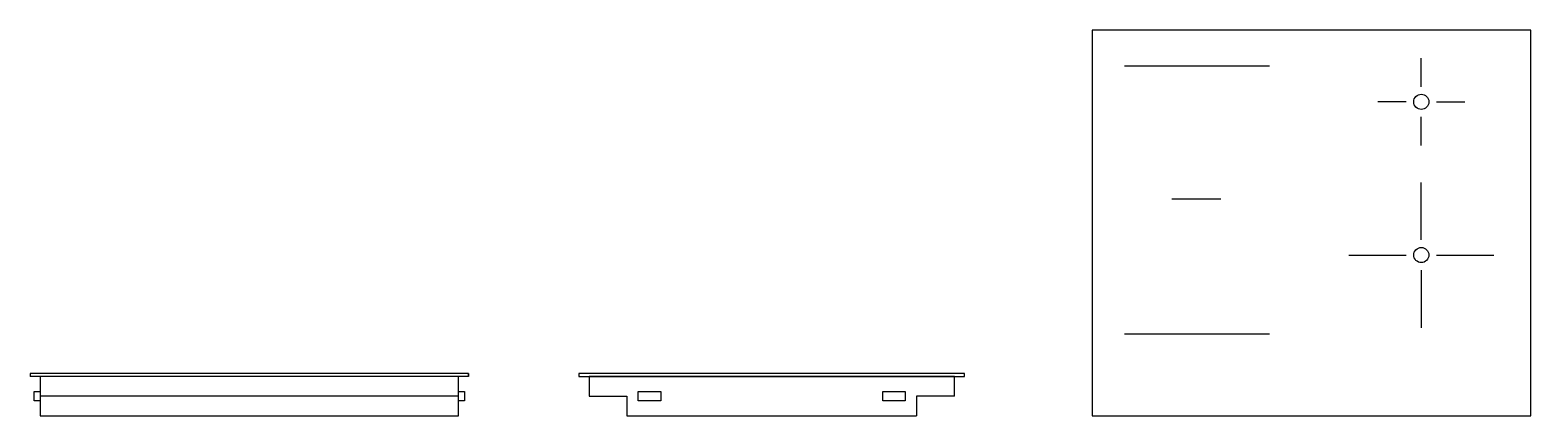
# Model space of a CAD drawing. Header units: inches. Extents: x 28 to 226, y 50 to 101.
import ezdxf

# ---------------------------------------------------------------- set-up
doc = ezdxf.new("R2010")
doc.units = ezdxf.units.IN
doc.header["$MEASUREMENT"] = 0
doc.layers.add('dimensioni', color=252, linetype='Continuous')

msp = doc.modelspace()

# ---------------------------------------------------------------- linework, layer by layer
at = {"color": 251}
for p, q in [((172.49, 96.06), (191.7, 96.06)), ((211.75, 93.31), (211.75, 97.07)), ((209.75, 91.31), (205.99, 91.31)), ((213.75, 91.31), (217.51, 91.31)), ((211.75, 85.55), (211.75, 89.31)), ((211.75, 73.06), (211.75, 80.66)), ((178.78, 78.51), (185.24, 78.51)), ((202.15, 71.06), (209.75, 71.06)), ((213.75, 71.06), (221.35, 71.06)), ((211.75, 69.06), (211.75, 61.46)), ((172.49, 60.64), (191.7, 60.64))]:
    msp.add_line(p, q, dxfattribs=at)
for p, q in [((85.79, 55), (27.79, 55)), ((29.14, 55), (29.14, 49.8)), ((100.36, 55), (151.36, 55)), ((84.44, 52.4), (29.14, 52.4)), ((101.71, 52.4), (106.71, 52.4)), ((106.71, 52.4), (106.71, 49.8)), ((150.01, 52.4), (145.01, 52.4)), ((145.01, 52.4), (145.01, 49.8))]:
    msp.add_line(p, q)
for points in [[(168.25, 49.8), (226.25, 49.8), (226.25, 100.8), (168.25, 100.8)], [(29.14, 49.8), (84.44, 49.8), (84.44, 55), (29.14, 55)], [(28.32, 53.01), (29.14, 53.01), (29.14, 51.78), (28.32, 51.78)], [(84.44, 53.01), (85.26, 53.01), (85.26, 51.78), (84.44, 51.78)], [(108.21, 53.01), (111.18, 53.01), (111.18, 51.78), (108.21, 51.78)], [(140.54, 53.01), (143.51, 53.01), (143.51, 51.78), (140.54, 51.78)]]:
    msp.add_lwpolyline(points, close=True)
for points in [[(85.79, 55), (85.79, 55.4), (27.79, 55.4), (27.79, 55)], [(151.36, 55), (151.36, 55.4), (100.36, 55.4), (100.36, 55)], [(150.01, 52.4), (150.01, 55), (101.71, 55), (101.71, 52.4)], [(106.71, 49.8), (145.01, 49.8)]]:
    msp.add_lwpolyline(points)
for centre in [(211.75, 91.31), (211.75, 71.06)]:
    msp.add_circle(centre, 1, dxfattribs=at)
at = {"layer": 'dimensioni'}
msp.add_line((85.79, 55.4), (85.79, 55), dxfattribs=at)

doc.saveas('drawing.dxf')
